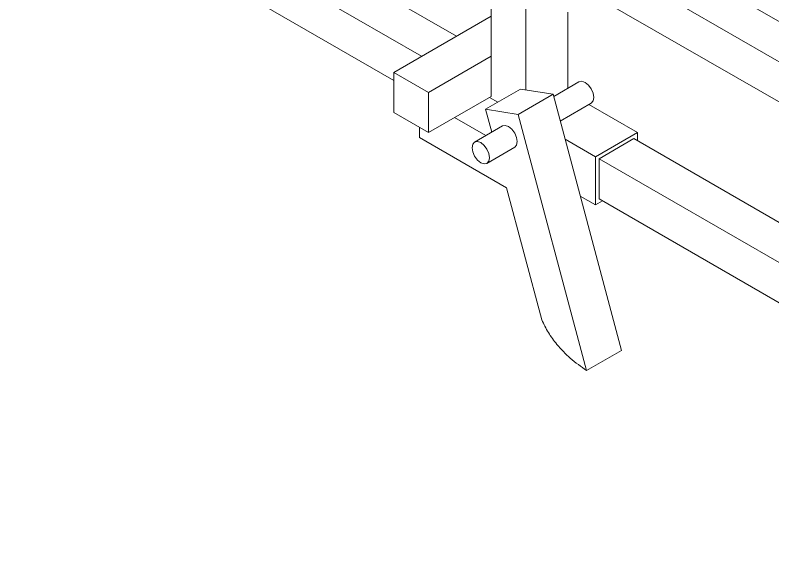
# Model space of a CAD drawing. Header units: millimetres. Extents: x 0 to 1189, y 0 to 841.
# Drawn here: x 248.11 to 278.9, y 665.23 to 687.57 of the extents above; entities that cross this region are included whole.
import ezdxf

# ---------------------------------------------------------------- set-up
doc = ezdxf.new("R2010")
doc.units = ezdxf.units.MM

msp = doc.modelspace()

# ---------------------------------------------------------------- linework, layer by layer
at = {"color": 7, "linetype": 'Continuous', "lineweight": 15}
for p, q in [((266.04, 686.715), (248.108, 697.067)), ((264.626, 685.899), (248.108, 695.434)), ((263.495, 684.918), (248.108, 693.801)), ((274.525, 689.981), (294.283, 678.575)), ((267.454, 689.165), (267.454, 685.899)), ((273.111, 689.164), (287.706, 680.739)), ((268.869, 688.348), (268.869, 684.528)), ((271.696, 688.348), (286.291, 679.922)), ((270.566, 687.695), (270.566, 684.598)), ((263.495, 685.246), (267.454, 687.532)), ((264.909, 684.429), (267.454, 685.899)), ((267.454, 685.899), (267.454, 684.266)), ((264.909, 684.429), (263.495, 685.246)), ((263.495, 683.613), (263.495, 685.246)), ((271.023, 684.862), (269.994, 684.268)), ((268.642, 684.564), (267.228, 683.747)), ((269.971, 684.355), (268.642, 684.564)), ((264.909, 682.796), (264.909, 684.429)), ((264.909, 682.796), (267.454, 684.266)), ((269.971, 684.355), (268.556, 683.539)), ((269.971, 684.355), (272.747, 673.943)), ((267.384, 684.225), (267.719, 684.031)), ((270.261, 683.267), (271.523, 683.996)), ((273.394, 682.796), (271.419, 683.936)), ((267.476, 682.815), (267.228, 683.747)), ((268.556, 683.539), (267.228, 683.747)), ((263.495, 683.613), (264.909, 682.796)), ((265.969, 683.408), (267.237, 682.677)), ((268.556, 683.539), (271.333, 673.126)), ((264.543, 682.599), (264.543, 683.008)), ((267.911, 683.066), (266.78, 682.413)), ((273.394, 682.796), (271.697, 681.816)), ((273.394, 682.47), (273.394, 682.796)), ((268.078, 680.558), (264.543, 682.599)), ((271.697, 681.816), (270.457, 682.532)), ((273.253, 682.551), (271.838, 681.735)), ((282.049, 677.473), (273.253, 682.551)), ((267.28, 681.547), (268.411, 682.2)), ((271.697, 681.816), (271.697, 679.857)), ((271.838, 681.735), (271.838, 680.102)), ((297.605, 666.86), (271.838, 681.735)), ((269.511, 675.184), (268.078, 680.558)), ((271.697, 679.857), (271.074, 680.216)), ((271.697, 679.857), (271.98, 680.02)), ((297.605, 665.227), (271.838, 680.102)), ((272.747, 673.943), (271.333, 673.126))]:
    msp.add_line(p, q, dxfattribs=at)
at = {"color": 7, "linetype": 'Continuous', "lineweight": 15, "flags": 128}
for points in [[(271.023, 684.862), (271.137, 684.884), (271.273, 684.837), (271.408, 684.728), (271.523, 684.573), (271.599, 684.397), (271.626, 684.225), (271.599, 684.084), (271.523, 683.996), (271.523, 683.996)], [(267.911, 683.066), (268.026, 683.088), (268.161, 683.041), (268.297, 682.932), (268.411, 682.777), (268.488, 682.601), (268.515, 682.429), (268.488, 682.288), (268.411, 682.2), (268.411, 682.2)], [(266.676, 682.184), (266.703, 682.325), (266.78, 682.413), (266.895, 682.435), (267.03, 682.388), (267.165, 682.279), (267.28, 682.124), (267.357, 681.947), (267.384, 681.776), (267.357, 681.635), (267.28, 681.547), (267.165, 681.524), (267.03, 681.572), (266.895, 681.681), (266.78, 681.835), (266.703, 682.012), (266.676, 682.184)]]:
    msp.add_lwpolyline(points, dxfattribs=at)
at = {"color": 7, "linetype": 'Continuous', "lineweight": 15}
msp.add_open_spline([(271.333, 673.126), (271.109, 673.283), (270.69, 673.576), (270.161, 674.116), (269.766, 674.656), (269.595, 675.009), (269.511, 675.184)], degree=3, knots=[0, 0, 0, 0, 0.3224228, 0.6020333, 0.8032842, 1, 1, 1, 1], dxfattribs=at)

doc.saveas('drawing.dxf')
